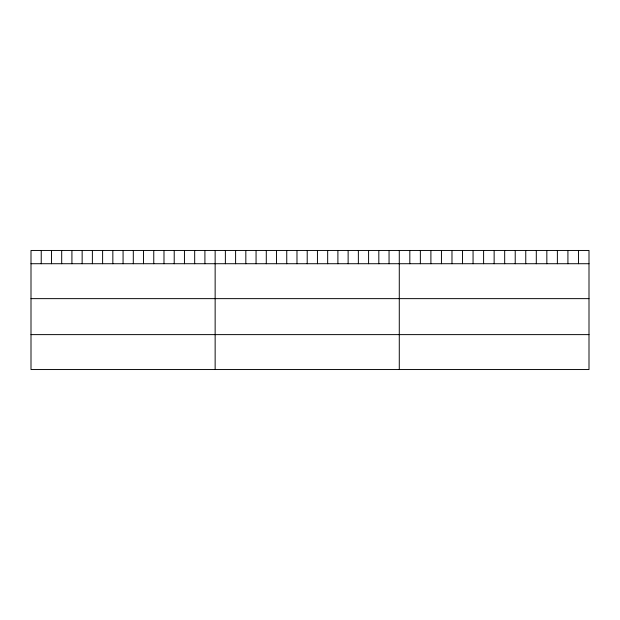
<?xml version="1.0" encoding="UTF-8"?>
<svg xmlns="http://www.w3.org/2000/svg" width="620" height="620" viewBox="0 0 620 620"><rect width="100%" height="100%" fill="white"/><g stroke="black" fill="none" stroke-linecap="round" stroke-linejoin="round"><path stroke-width="0.93" d="M589 263.717L589 369.543L31 369.543L31 250.457L589 250.457L589 263.717L31 263.717M31 298.638L589 298.638M31 334.622L589 334.622M578.46 250.457L578.46 263.717M567.92 250.457L567.92 263.717M557.38 250.457L557.38 263.717M546.84 250.457L546.84 263.717M536.3 250.457L536.3 263.717M525.76 250.457L525.76 263.717M515.22 250.457L515.22 263.717M504.68 250.457L504.68 263.717M494.14 250.457L494.14 263.717M483.6 250.457L483.6 263.717M473.06 250.457L473.06 263.717M462.52 250.457L462.52 263.717M451.98 250.457L451.98 263.717M441.44 250.457L441.44 263.717M430.9 250.457L430.9 263.717M420.36 250.457L420.36 263.717M409.82 250.457L409.82 263.717M399.28 250.457L399.28 369.543M389.05 250.457L389.05 263.717M378.82 250.457L378.82 263.717M368.59 250.457L368.59 263.717M358.36 250.457L358.36 263.717M348.13 250.457L348.13 263.717M337.9 250.457L337.9 263.717M327.67 250.457L327.67 263.717M317.44 250.457L317.44 263.717M307.21 250.457L307.21 263.717M296.98 250.457L296.98 263.717M286.75 250.457L286.75 263.717M276.52 250.457L276.52 263.717M266.29 250.457L266.29 263.717M256.06 250.457L256.06 263.717M245.83 250.457L245.83 263.717M235.6 250.457L235.6 263.717M225.37 250.457L225.37 263.717M215.14 250.457L215.14 369.543M204.91 250.457L204.91 263.717M194.68 250.457L194.68 263.717M184.45 250.457L184.45 263.717M174.22 250.457L174.22 263.717M163.99 250.457L163.99 263.717M153.76 250.457L153.76 263.717M143.53 250.457L143.53 263.717M133.3 250.457L133.3 263.717M123.07 250.457L123.07 263.717M112.84 250.457L112.84 263.717M102.61 250.457L102.61 263.717M92.38 250.457L92.38 263.717M82.15 250.457L82.15 263.717M71.92 250.457L71.92 263.717M61.69 250.457L61.69 263.717M51.46 250.457L51.46 263.717M41.23 250.457L41.23 263.717"/></g></svg>
